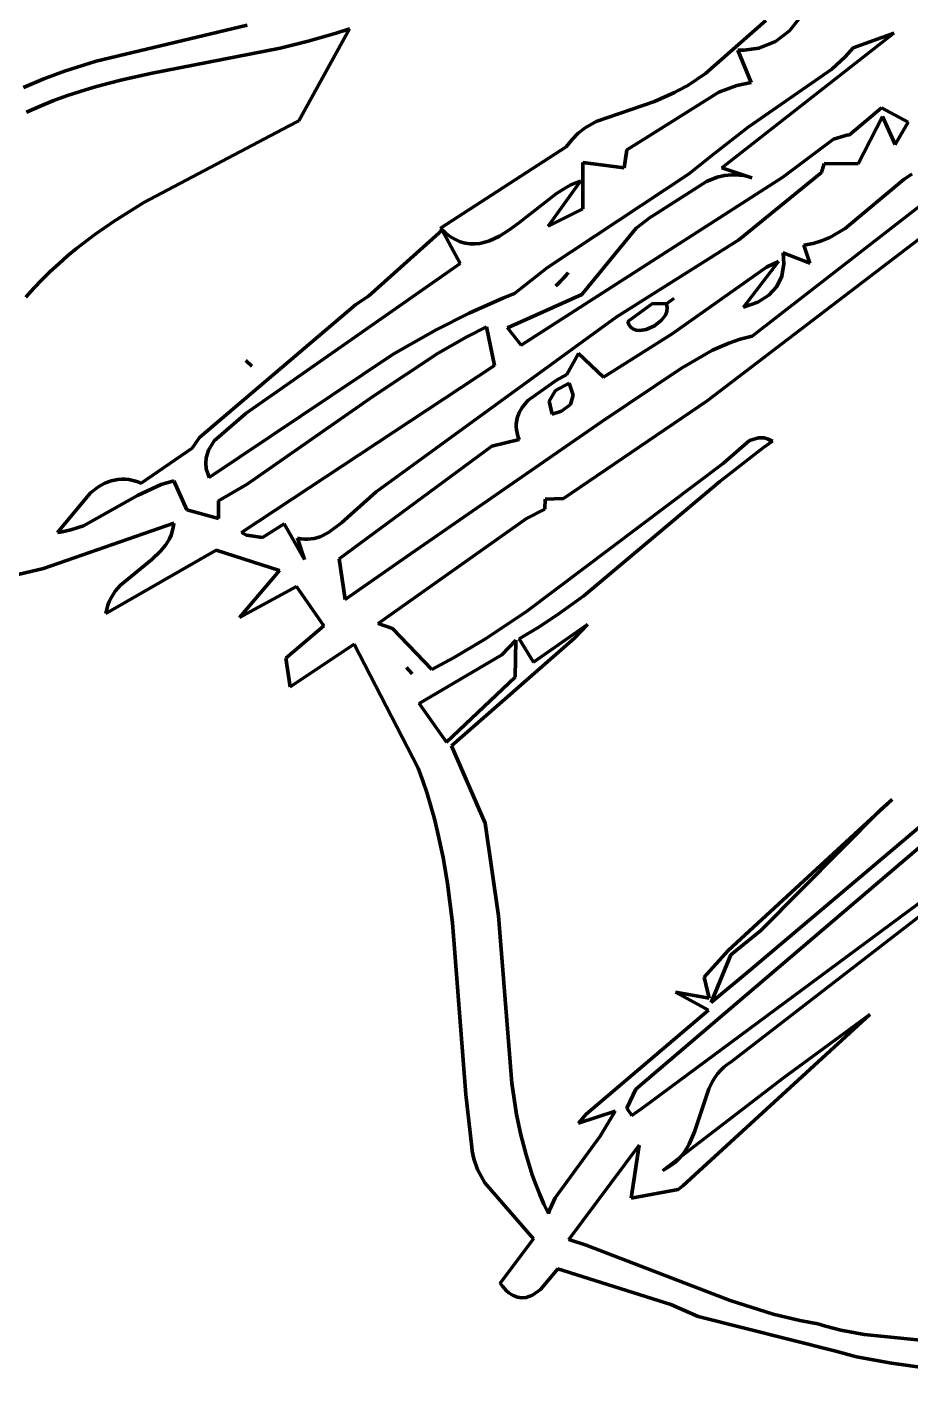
# Model space of a CAD drawing. Header units: millimetres. Extents: x 0 to 14.2, y 0 to 19.5.
# Drawn here: x 1.137 to 2.056, y 10.927 to 12.331 of the extents above; entities that cross this region are included whole.
import ezdxf

# ---------------------------------------------------------------- set-up
doc = ezdxf.new("R2010")
doc.units = ezdxf.units.MM
doc.layers.add('color#010101ff', color=7, linetype='CONTINUOUS', lineweight=100)
doc.layers.add('color#fdfdfdff', color=7, linetype='CONTINUOUS', lineweight=100)

msp = doc.modelspace()

# ---------------------------------------------------------------- linework, layer by layer
at = {"layer": 'color#010101ff'}
for p, q in [((1.2088, 12.295), (1.3659, 12.3323)), ((1.4198, 12.2331), (1.4725, 12.3287)), ((1.4725, 12.3287), (1.4584, 12.3241)), ((1.9055, 12.3374), (1.8428, 12.2823)), ((1.9301, 12.3264), (1.9396, 12.3384)), ((1.4295, 12.3158), (1.4001, 12.3087)), ((1.444, 12.3198), (1.4295, 12.3158)), ((1.4584, 12.3241), (1.444, 12.3198)), ((1.8598, 12.1841), (2.0388, 12.3241)), ((1.8984, 12.3084), (1.9155, 12.3153)), ((1.9155, 12.3153), (1.9301, 12.3264)), ((2.0388, 12.3241), (1.9965, 12.3089)), ((1.4001, 12.3087), (1.2654, 12.2823)), ((1.8902, 12.2727), (1.8765, 12.3064)), ((1.8765, 12.3064), (1.8829, 12.3063)), ((1.8829, 12.3063), (1.8984, 12.3084)), ((1.988, 12.2996), (1.9743, 12.2867)), ((1.9965, 12.3089), (1.988, 12.2996)), ((1.1759, 12.2846), (1.2088, 12.295)), ((1.9743, 12.2867), (1.8871, 12.2263)), ((1.1333, 12.2677), (1.1544, 12.2766)), ((1.1544, 12.2766), (1.1759, 12.2846)), ((1.2211, 12.2719), (1.2066, 12.2679)), ((1.2358, 12.2756), (1.2211, 12.2719)), ((1.2654, 12.2823), (1.2358, 12.2756)), ((1.8428, 12.2823), (1.8244, 12.2698)), ((1.8754, 12.2696), (1.8902, 12.2727)), ((1.1779, 12.2588), (1.1639, 12.2536)), ((1.1922, 12.2635), (1.1779, 12.2588)), ((1.2066, 12.2679), (1.1922, 12.2635)), ((1.7781, 12.2136), (1.8565, 12.2628)), ((1.8105, 12.2623), (1.7896, 12.2532)), ((1.8144, 12.2645), (1.8105, 12.2623)), ((1.8244, 12.2698), (1.8144, 12.2645)), ((1.8565, 12.2628), (1.8754, 12.2696)), ((1.15, 12.248), (1.1364, 12.2419)), ((1.1639, 12.2536), (1.15, 12.248)), ((1.7896, 12.2532), (1.7291, 12.2324)), ((2.0258, 12.2465), (1.9927, 12.2185)), ((2.0537, 12.2317), (2.0258, 12.2465)), ((1.4091, 12.2274), (1.4198, 12.2331)), ((1.7291, 12.2324), (1.7176, 12.2256)), ((2.0016, 12.1881), (2.027, 12.2376)), ((2.027, 12.2376), (2.04, 12.2084)), ((2.04, 12.2084), (2.0537, 12.2317)), ((1.2583, 12.1479), (1.4091, 12.2274)), ((1.7104, 12.22), (1.7039, 12.2135)), ((1.7176, 12.2256), (1.7104, 12.22)), ((1.8871, 12.2263), (1.8525, 12.1994)), ((1.9898, 12.2181), (1.976, 12.214)), ((1.9927, 12.2185), (1.9898, 12.2181)), ((1.6979, 12.2059), (1.567, 12.1213)), ((1.7008, 12.2099), (1.6979, 12.2059)), ((1.7039, 12.2135), (1.7008, 12.2099)), ((1.7581, 12.1841), (1.7609, 12.2028)), ((1.7609, 12.2028), (1.7781, 12.2136)), ((1.976, 12.214), (1.9233, 12.1745)), ((1.7151, 12.1415), (1.7153, 12.1897)), ((1.7153, 12.1897), (1.7581, 12.1841)), ((1.8525, 12.1994), (1.825, 12.1775)), ((1.9635, 12.1793), (1.9664, 12.1885)), ((1.9664, 12.1885), (2.0016, 12.1881)), ((1.9233, 12.1745), (1.651, 11.9996)), ((1.825, 12.1775), (1.6785, 12.0804)), ((1.8439, 12.17), (1.8549, 12.1742)), ((1.8549, 12.1742), (1.8625, 12.176)), ((1.8909, 12.1738), (1.8598, 12.1841)), ((1.8625, 12.176), (1.8703, 12.1768)), ((1.8703, 12.1768), (1.8783, 12.1766)), ((1.8774, 12.1091), (1.9635, 12.1793)), ((1.8783, 12.1766), (1.8825, 12.176)), ((1.8825, 12.176), (1.8867, 12.1751)), ((1.8867, 12.1751), (1.8909, 12.1738)), ((2.0574, 12.1774), (2.0496, 12.1723)), ((1.7127, 12.1703), (1.6792, 12.1235)), ((1.6878, 12.1575), (1.6977, 12.1637)), ((1.6977, 12.1637), (1.7027, 12.1663)), ((1.7027, 12.1663), (1.7077, 12.1685)), ((1.7077, 12.1685), (1.7127, 12.1703)), ((1.7889, 12.1347), (1.8439, 12.17)), ((1.8912, 12.009), (2.0882, 12.162)), ((2.0496, 12.1723), (1.988, 12.1211)), ((1.2274, 12.1286), (1.2583, 12.1479)), ((1.6482, 12.1264), (1.6878, 12.1575)), ((2.1169, 12.1499), (1.8444, 11.9419)), ((1.6792, 12.1235), (1.7151, 12.1415)), ((1.7705, 12.1215), (1.7855, 12.1327)), ((1.7855, 12.1327), (1.7889, 12.1347)), ((1.2075, 12.1148), (1.2274, 12.1286)), ((1.5689, 12.1192), (1.492, 12.0506)), ((1.567, 12.1213), (1.5722, 12.1164)), ((1.5877, 12.0846), (1.5689, 12.1192)), ((1.5722, 12.1164), (1.5774, 12.1124)), ((1.6332, 12.116), (1.6382, 12.1192)), ((1.6382, 12.1192), (1.6482, 12.1264)), ((1.7141, 12.0523), (1.7705, 12.1215)), ((1.988, 12.1211), (1.9722, 12.1117)), ((1.1883, 12.1001), (1.2075, 12.1148)), ((1.5774, 12.1124), (1.5826, 12.1094)), ((1.5826, 12.1094), (1.5877, 12.1071)), ((1.5877, 12.1071), (1.5929, 12.1057)), ((1.5929, 12.1057), (1.598, 12.105)), ((1.598, 12.105), (1.6031, 12.1049)), ((1.6031, 12.1049), (1.6081, 12.1055)), ((1.6081, 12.1055), (1.6132, 12.1066)), ((1.6132, 12.1066), (1.6182, 12.1083)), ((1.6182, 12.1083), (1.6232, 12.1105)), ((1.6232, 12.1105), (1.6283, 12.113)), ((1.6283, 12.113), (1.6332, 12.116)), ((1.7499, 12.0287), (1.8774, 12.1091)), ((1.9547, 12.1054), (1.9452, 12.1037)), ((1.9452, 12.1037), (1.9514, 12.085)), ((1.9636, 12.1081), (1.9547, 12.1054)), ((1.9722, 12.1117), (1.9636, 12.1081)), ((1.1699, 12.0844), (1.179, 12.0924)), ((1.179, 12.0924), (1.1883, 12.1001)), ((1.9514, 12.085), (1.9236, 12.0957)), ((1.9236, 12.0957), (1.9242, 12.0842)), ((1.1523, 12.0676), (1.161, 12.0762)), ((1.161, 12.0762), (1.1699, 12.0844)), ((1.365, 11.929), (1.5877, 12.0846)), ((1.6785, 12.0804), (1.6439, 12.0534)), ((1.6936, 12.0678), (1.7, 12.0748)), ((1.7, 12.0748), (1.6974, 12.0719)), ((1.9061, 12.0806), (1.8081, 12.0113)), ((1.8824, 12.0391), (1.9187, 12.0866)), ((1.9187, 12.0866), (1.9061, 12.0806)), ((1.9242, 12.0842), (1.9222, 12.0714)), ((1.1439, 12.0588), (1.1523, 12.0676)), ((1.6936, 12.0678), (1.6869, 12.0613)), ((1.6869, 12.0613), (1.6897, 12.0639)), ((1.6897, 12.0639), (1.6936, 12.0678)), ((1.6974, 12.0719), (1.6936, 12.0678)), ((1.917, 12.0606), (1.9087, 12.0515)), ((1.9222, 12.0714), (1.917, 12.0606)), ((1.1358, 12.0496), (1.1439, 12.0588)), ((1.492, 12.0506), (1.4789, 12.0418)), ((1.632, 12.0485), (1.5969, 12.0328)), ((1.6439, 12.0534), (1.632, 12.0485)), ((1.6369, 12.0178), (1.7141, 12.0523)), ((1.8097, 12.0482), (1.8022, 12.0427)), ((1.805, 12.0447), (1.8097, 12.0482)), ((1.9087, 12.0515), (1.8971, 12.0444)), ((1.4789, 12.0418), (1.3165, 11.9037)), ((1.5969, 12.0328), (1.5625, 12.0155)), ((1.7876, 12.0429), (1.7619, 12.0244)), ((1.8022, 12.0427), (1.7876, 12.0429)), ((1.801, 12.0309), (1.8025, 12.0347)), ((1.8022, 12.0427), (1.805, 12.0447)), ((1.8027, 12.0407), (1.8022, 12.0427)), ((1.8025, 12.0347), (1.803, 12.0387)), ((1.803, 12.0387), (1.8027, 12.0407)), ((1.8971, 12.0444), (1.8824, 12.0391)), ((1.5001, 11.847), (1.7499, 12.0287)), ((1.5944, 12.0082), (1.6149, 12.0186)), ((1.6149, 12.0186), (1.6234, 11.9786)), ((1.7619, 12.0244), (1.7626, 12.0223)), ((1.7626, 12.0223), (1.7634, 12.0205)), ((1.7634, 12.0205), (1.7645, 12.0189)), ((1.7645, 12.0189), (1.7658, 12.0177)), ((1.781, 12.016), (1.7896, 12.0198)), ((1.7896, 12.0198), (1.797, 12.0256)), ((1.797, 12.0256), (1.801, 12.0309)), ((1.5625, 12.0155), (1.5179, 11.9904)), ((1.5645, 11.9912), (1.5944, 12.0082)), ((1.651, 11.9996), (1.6369, 12.0178)), ((1.8081, 12.0113), (1.7365, 11.9664)), ((1.7658, 12.0177), (1.7673, 12.0167)), ((1.7673, 12.0167), (1.7707, 12.0154)), ((1.7707, 12.0154), (1.7746, 12.015)), ((1.7746, 12.015), (1.781, 12.016)), ((1.8669, 12.0019), (1.8788, 12.0059)), ((1.8788, 12.0059), (1.8912, 12.009)), ((1.5179, 11.9904), (1.3265, 11.862)), ((1.4976, 11.9469), (1.5645, 11.9912)), ((1.7106, 11.991), (1.6986, 11.9693)), ((1.7365, 11.9664), (1.7106, 11.991)), ((1.8179, 11.9756), (1.8499, 11.9944)), ((1.8499, 11.9944), (1.8669, 12.0019)), ((1.6234, 11.9786), (1.3601, 11.8047)), ((1.3647, 11.9836), (1.3707, 11.9778)), ((1.3707, 11.9778), (1.3647, 11.9836)), ((1.6878, 11.9633), (1.658, 11.942)), ((1.6986, 11.9693), (1.6878, 11.9633)), ((1.7347, 11.9199), (1.8179, 11.9756)), ((1.6802, 11.9415), (1.6867, 11.9525)), ((1.6867, 11.9525), (1.7009, 11.9601)), ((1.7009, 11.9601), (1.7051, 11.9478)), ((1.3658, 11.855), (1.4976, 11.9469)), ((1.652, 11.9347), (1.649, 11.9295)), ((1.658, 11.942), (1.652, 11.9347)), ((1.6833, 11.9278), (1.6802, 11.9415)), ((1.7024, 11.9381), (1.6928, 11.9309)), ((1.8444, 11.9419), (1.6952, 11.8403)), ((1.7051, 11.9478), (1.7024, 11.9381)), ((1.3315, 11.9001), (1.365, 11.929)), ((1.5321, 11.7799), (1.7347, 11.9199)), ((1.6469, 11.9239), (1.6459, 11.918)), ((1.649, 11.9295), (1.6469, 11.9239)), ((1.6928, 11.9309), (1.6833, 11.9278)), ((1.6459, 11.918), (1.6458, 11.9149)), ((1.6458, 11.9149), (1.6461, 11.9117)), ((1.6461, 11.9117), (1.6467, 11.9084)), ((1.6467, 11.9084), (1.6476, 11.9051)), ((1.3086, 11.8925), (1.2556, 11.8563)), ((1.3165, 11.9037), (1.3086, 11.8925)), ((1.3257, 11.8903), (1.3315, 11.9001)), ((1.6205, 11.8947), (1.4616, 11.7775)), ((1.6489, 11.9016), (1.6205, 11.8947)), ((1.6476, 11.9051), (1.6489, 11.9016)), ((1.9031, 11.8932), (1.8576, 11.8578)), ((1.8616, 11.8768), (1.8887, 11.9004)), ((1.8887, 11.9004), (1.8979, 11.9034)), ((1.8979, 11.9034), (1.9038, 11.9032)), ((1.9125, 11.8999), (1.9031, 11.8932)), ((1.9038, 11.9032), (1.908, 11.902)), ((1.908, 11.902), (1.9125, 11.8999)), ((1.3229, 11.8769), (1.3233, 11.8824)), ((1.3233, 11.8824), (1.3257, 11.8903)), ((1.3234, 11.8711), (1.3229, 11.8769)), ((1.3252, 11.8651), (1.3234, 11.8711)), ((1.3265, 11.862), (1.3252, 11.8651)), ((1.6565, 11.7226), (1.8616, 11.8768)), ((1.2116, 11.8528), (1.203, 11.8462)), ((1.2178, 11.8562), (1.2116, 11.8528)), ((1.2244, 11.8586), (1.2178, 11.8562)), ((1.2314, 11.86), (1.2244, 11.8586)), ((1.2351, 11.8602), (1.2314, 11.86)), ((1.2389, 11.8602), (1.2351, 11.8602)), ((1.2428, 11.8598), (1.2389, 11.8602)), ((1.2469, 11.859), (1.2428, 11.8598)), ((1.2512, 11.8579), (1.2469, 11.859)), ((1.2556, 11.8563), (1.2512, 11.8579)), ((1.2517, 11.8432), (1.2763, 11.8549)), ((1.2763, 11.8549), (1.2895, 11.8586)), ((1.2895, 11.8586), (1.303, 11.8285)), ((1.3361, 11.8377), (1.3658, 11.855)), ((1.8576, 11.8578), (1.7161, 11.7389)), ((1.203, 11.8462), (1.1686, 11.805)), ((1.1955, 11.8118), (1.2517, 11.8432)), ((1.3362, 11.8195), (1.3361, 11.8377)), ((1.4641, 11.815), (1.5001, 11.847)), ((1.676, 11.8394), (1.6756, 11.8291)), ((1.6952, 11.8403), (1.676, 11.8394)), ((1.303, 11.8285), (1.3362, 11.8195)), ((1.6756, 11.8291), (1.6564, 11.8193)), ((1.2895, 11.8145), (1.154, 11.7673)), ((1.1733, 11.8056), (1.1825, 11.8075)), ((1.1825, 11.8075), (1.1955, 11.8118)), ((1.288, 11.806), (1.289, 11.8101)), ((1.289, 11.8101), (1.2895, 11.8145)), ((1.3818, 11.7997), (1.4045, 11.8139)), ((1.4045, 11.8139), (1.4256, 11.7768)), ((1.4506, 11.8047), (1.4641, 11.815)), ((1.6564, 11.8193), (1.5022, 11.7103)), ((1.1686, 11.805), (1.1733, 11.8056)), ((1.2809, 11.7916), (1.2831, 11.7949)), ((1.2831, 11.7949), (1.285, 11.7984)), ((1.285, 11.7984), (1.2867, 11.8021)), ((1.2867, 11.8021), (1.288, 11.806)), ((1.3601, 11.8047), (1.3653, 11.802)), ((1.3653, 11.802), (1.3818, 11.7997)), ((1.4256, 11.7768), (1.4184, 11.7989)), ((1.4184, 11.7989), (1.4221, 11.7982)), ((1.4221, 11.7982), (1.4256, 11.7979)), ((1.4256, 11.7979), (1.4291, 11.7979)), ((1.4291, 11.7979), (1.4357, 11.7986)), ((1.4357, 11.7986), (1.4419, 11.8004)), ((1.4419, 11.8004), (1.4506, 11.8047)), ((1.3336, 11.7865), (1.219, 11.7207)), ((1.2668, 11.7769), (1.2758, 11.7853)), ((1.2758, 11.7853), (1.2809, 11.7916)), ((1.3994, 11.7654), (1.3336, 11.7865)), ((1.4678, 11.7352), (1.5321, 11.7799)), ((1.154, 11.7673), (1.1159, 11.7583)), ((1.2341, 11.7499), (1.2668, 11.7769)), ((1.3581, 11.7164), (1.3994, 11.7654)), ((1.4616, 11.7775), (1.4678, 11.7352)), ((1.2243, 11.7369), (1.2287, 11.7437)), ((1.2287, 11.7437), (1.2341, 11.7499)), ((1.4171, 11.7485), (1.3581, 11.7164)), ((1.4458, 11.7078), (1.4171, 11.7485)), ((1.7161, 11.7389), (1.688, 11.7187)), ((1.219, 11.7207), (1.2198, 11.7251)), ((1.2198, 11.7251), (1.221, 11.7292)), ((1.221, 11.7292), (1.2225, 11.7332)), ((1.2225, 11.7332), (1.2243, 11.7369)), ((1.5022, 11.7103), (1.5173, 11.705)), ((1.6138, 11.6943), (1.6565, 11.7226)), ((1.688, 11.7187), (1.6687, 11.7061)), ((1.4061, 11.6741), (1.4458, 11.7078)), ((1.5173, 11.705), (1.5581, 11.6623)), ((1.6687, 11.7061), (1.6488, 11.6943)), ((1.6639, 11.67), (1.7199, 11.7091)), ((1.7199, 11.7091), (1.7064, 11.6948)), ((1.4772, 11.6887), (1.4107, 11.6443)), ((1.544, 11.5596), (1.4772, 11.6887)), ((1.7064, 11.6948), (1.5786, 11.5829)), ((1.5807, 11.6745), (1.6138, 11.6943)), ((1.6455, 11.6928), (1.631, 11.6776)), ((1.6446, 11.6543), (1.6455, 11.6928)), ((1.6488, 11.6943), (1.6639, 11.67)), ((1.4107, 11.6443), (1.4061, 11.6741)), ((1.631, 11.6776), (1.5449, 11.6271)), ((1.5581, 11.6623), (1.5807, 11.6745)), ((1.5317, 11.6645), (1.5339, 11.6619)), ((1.5376, 11.6577), (1.5317, 11.6645)), ((1.5339, 11.6619), (1.5376, 11.6577)), ((1.5732, 11.5869), (1.6446, 11.6543)), ((1.5449, 11.6271), (1.5732, 11.5869)), ((1.5786, 11.5829), (1.6134, 11.5025)), ((1.5487, 11.5466), (1.544, 11.5596)), ((1.5531, 11.5334), (1.5487, 11.5466)), ((1.5571, 11.5202), (1.5531, 11.5334)), ((1.8662, 11.37), (2.0369, 11.5271)), ((2.0369, 11.5271), (2.0249, 11.5163)), ((1.5607, 11.5069), (1.5571, 11.5202)), ((2.1201, 11.5241), (1.7704, 11.226)), ((1.8901, 11.3505), (2.087, 11.5169)), ((2.0249, 11.5163), (1.9003, 11.3909)), ((1.564, 11.4936), (1.5607, 11.5069)), ((1.6134, 11.5025), (1.6274, 11.406)), ((1.5697, 11.4668), (1.564, 11.4936)), ((1.5744, 11.4398), (1.5697, 11.4668)), ((1.7779, 11.2067), (2.0983, 11.4443)), ((1.5797, 11.3989), (1.5744, 11.4398)), ((2.1069, 11.4379), (1.8694, 11.2545)), ((1.6274, 11.406), (1.6413, 11.232)), ((1.5935, 11.2202), (1.5797, 11.3989)), ((1.9003, 11.3909), (1.8691, 11.3657)), ((1.8415, 11.3425), (1.8662, 11.37)), ((1.8691, 11.3657), (1.8488, 11.3161)), ((1.8488, 11.3161), (1.8901, 11.3505)), ((1.8466, 11.3205), (1.8415, 11.3425)), ((1.8458, 11.3081), (1.8117, 11.3268)), ((1.8117, 11.3268), (1.8466, 11.3205)), ((1.7187, 11.1999), (1.8458, 11.3081)), ((2.0137, 11.3035), (1.8191, 11.1254)), ((1.9238, 11.2377), (2.0137, 11.3035)), ((1.8617, 11.2487), (1.8584, 11.2454)), ((1.8654, 11.2517), (1.8617, 11.2487)), ((1.8694, 11.2545), (1.8654, 11.2517)), ((1.6413, 11.232), (1.6463, 11.1997)), ((1.7983, 11.1413), (1.9238, 11.2377)), ((1.8504, 11.2345), (1.8463, 11.2263)), ((1.8528, 11.2383), (1.8504, 11.2345)), ((1.8554, 11.242), (1.8528, 11.2383)), ((1.8584, 11.2454), (1.8554, 11.242)), ((1.5996, 11.1656), (1.5935, 11.2202)), ((1.7704, 11.226), (1.7608, 11.2063)), ((1.8463, 11.2263), (1.8315, 11.1815)), ((1.7608, 11.2063), (1.7663, 11.1985)), ((1.7663, 11.1985), (1.7779, 11.2067)), ((1.6463, 11.1997), (1.6507, 11.1785)), ((1.7489, 11.2031), (1.7107, 11.1905)), ((1.7107, 11.1905), (1.7187, 11.1999)), ((1.7331, 11.177), (1.7489, 11.2031)), ((1.6507, 11.1785), (1.6561, 11.1575)), ((1.6863, 11.113), (1.7331, 11.177)), ((1.8315, 11.1815), (1.8258, 11.1686)), ((1.6001, 11.1615), (1.5996, 11.1656)), ((1.7738, 11.1676), (1.7005, 11.0694)), ((1.7655, 11.1125), (1.7738, 11.1676)), ((1.8258, 11.1686), (1.8209, 11.1606)), ((1.6017, 11.1535), (1.6001, 11.1615)), ((1.6057, 11.1422), (1.6017, 11.1535)), ((1.6561, 11.1575), (1.6626, 11.1368)), ((1.8114, 11.15), (1.8074, 11.1468)), ((1.8149, 11.1533), (1.8114, 11.15)), ((1.8181, 11.1569), (1.8149, 11.1533)), ((1.8209, 11.1606), (1.8181, 11.1569)), ((1.6133, 11.1284), (1.6057, 11.1422)), ((1.6626, 11.1368), (1.6663, 11.1266)), ((1.8031, 11.144), (1.7983, 11.1413)), ((1.8074, 11.1468), (1.8031, 11.144)), ((1.6637, 11.0702), (1.6133, 11.1284)), ((1.6663, 11.1266), (1.6703, 11.1165)), ((1.8145, 11.1214), (1.7655, 11.1125)), ((1.8191, 11.1254), (1.8145, 11.1214)), ((1.6703, 11.1165), (1.6747, 11.1064)), ((1.6747, 11.1064), (1.6794, 11.0965)), ((1.6809, 11.1008), (1.6863, 11.113)), ((1.6794, 11.0965), (1.6809, 11.1008)), ((1.6293, 11.0243), (1.6637, 11.0702)), ((1.7005, 11.0694), (1.7186, 11.0638)), ((1.7186, 11.0638), (1.8684, 11.0062)), ((1.689, 11.0389), (1.6712, 11.0174)), ((1.8068, 11.0018), (1.689, 11.0389)), ((1.6315, 11.0212), (1.6293, 11.0243)), ((1.6337, 11.0185), (1.6315, 11.0212)), ((1.6359, 11.0162), (1.6337, 11.0185)), ((1.6382, 11.0142), (1.6359, 11.0162)), ((1.6404, 11.0126), (1.6382, 11.0142)), ((1.6427, 11.0113), (1.6404, 11.0126)), ((1.6472, 11.0096), (1.6427, 11.0113)), ((1.6517, 11.009), (1.6472, 11.0096)), ((1.6562, 11.0094), (1.6517, 11.009)), ((1.6627, 11.0117), (1.6562, 11.0094)), ((1.6712, 11.0174), (1.6627, 11.0117)), ((1.8351, 10.9895), (1.8068, 11.0018)), ((1.8684, 11.0062), (1.9133, 10.9918)), ((1.9783, 10.9535), (1.8351, 10.9895)), ((1.9133, 10.9918), (1.9408, 10.9852)), ((1.9408, 10.9852), (1.9595, 10.9819)), ((1.9595, 10.9819), (1.9675, 10.9794)), ((1.9675, 10.9794), (1.9835, 10.9752)), ((1.9835, 10.9752), (2.008, 10.9706)), ((2.008, 10.9706), (2.1072, 10.9607)), ((1.9998, 10.9476), (1.9783, 10.9535)), ((2.0364, 10.9411), (1.9998, 10.9476)), ((2.1395, 10.9266), (2.0364, 10.9411))]:
    msp.add_line(p, q, dxfattribs=at)
at = {"layer": 'color#fdfdfdff'}
for p, q in [((1.3659, 12.3323), (1.2088, 12.295)), ((1.4725, 12.3287), (1.4198, 12.2331)), ((1.4584, 12.3241), (1.4725, 12.3287)), ((1.8428, 12.2823), (1.9055, 12.3374)), ((1.9396, 12.3384), (1.9301, 12.3264)), ((1.4001, 12.3087), (1.4295, 12.3158)), ((1.4295, 12.3158), (1.444, 12.3198)), ((1.444, 12.3198), (1.4584, 12.3241)), ((2.0388, 12.3241), (1.8598, 12.1841)), ((1.9155, 12.3153), (1.8984, 12.3084)), ((1.9301, 12.3264), (1.9155, 12.3153)), ((1.9965, 12.3089), (2.0388, 12.3241)), ((1.2654, 12.2823), (1.4001, 12.3087)), ((1.8829, 12.3063), (1.8765, 12.3064)), ((1.8765, 12.3064), (1.8902, 12.2727)), ((1.8984, 12.3084), (1.8829, 12.3063)), ((1.9743, 12.2867), (1.988, 12.2996)), ((1.988, 12.2996), (1.9965, 12.3089)), ((1.2088, 12.295), (1.1759, 12.2846)), ((1.8871, 12.2263), (1.9743, 12.2867)), ((1.1544, 12.2766), (1.1333, 12.2677)), ((1.1759, 12.2846), (1.1544, 12.2766)), ((1.2066, 12.2679), (1.2211, 12.2719)), ((1.2211, 12.2719), (1.2358, 12.2756)), ((1.2358, 12.2756), (1.2654, 12.2823)), ((1.8244, 12.2698), (1.8428, 12.2823)), ((1.8902, 12.2727), (1.8754, 12.2696)), ((1.1639, 12.2536), (1.1779, 12.2588)), ((1.1779, 12.2588), (1.1922, 12.2635)), ((1.1922, 12.2635), (1.2066, 12.2679)), ((1.8565, 12.2628), (1.7781, 12.2136)), ((1.7896, 12.2532), (1.8105, 12.2623)), ((1.8105, 12.2623), (1.8144, 12.2645)), ((1.8144, 12.2645), (1.8244, 12.2698)), ((1.8754, 12.2696), (1.8565, 12.2628)), ((1.1364, 12.2419), (1.15, 12.248)), ((1.15, 12.248), (1.1639, 12.2536)), ((1.7291, 12.2324), (1.7896, 12.2532)), ((1.9927, 12.2185), (2.0258, 12.2465)), ((2.0258, 12.2465), (2.0537, 12.2317)), ((1.4198, 12.2331), (1.4091, 12.2274)), ((1.7176, 12.2256), (1.7291, 12.2324)), ((2.027, 12.2376), (2.0016, 12.1881)), ((2.04, 12.2084), (2.027, 12.2376)), ((2.0537, 12.2317), (2.04, 12.2084)), ((1.4091, 12.2274), (1.2583, 12.1479)), ((1.7039, 12.2135), (1.7104, 12.22)), ((1.7104, 12.22), (1.7176, 12.2256)), ((1.8525, 12.1994), (1.8871, 12.2263)), ((1.976, 12.214), (1.9898, 12.2181)), ((1.9898, 12.2181), (1.9927, 12.2185)), ((1.567, 12.1213), (1.6979, 12.2059)), ((1.6979, 12.2059), (1.7008, 12.2099)), ((1.7008, 12.2099), (1.7039, 12.2135)), ((1.7609, 12.2028), (1.7581, 12.1841)), ((1.7781, 12.2136), (1.7609, 12.2028)), ((1.9233, 12.1745), (1.976, 12.214)), ((1.7153, 12.1897), (1.7151, 12.1415)), ((1.7581, 12.1841), (1.7153, 12.1897)), ((1.825, 12.1775), (1.8525, 12.1994)), ((1.9664, 12.1885), (1.9635, 12.1793)), ((2.0016, 12.1881), (1.9664, 12.1885)), ((1.651, 11.9996), (1.9233, 12.1745)), ((1.6785, 12.0804), (1.825, 12.1775)), ((1.8549, 12.1742), (1.8439, 12.17)), ((1.8625, 12.176), (1.8549, 12.1742)), ((1.8598, 12.1841), (1.8909, 12.1738)), ((1.8703, 12.1768), (1.8625, 12.176)), ((1.8783, 12.1766), (1.8703, 12.1768)), ((1.9635, 12.1793), (1.8774, 12.1091)), ((1.8825, 12.176), (1.8783, 12.1766)), ((1.8867, 12.1751), (1.8825, 12.176)), ((1.8909, 12.1738), (1.8867, 12.1751)), ((2.0496, 12.1723), (2.0574, 12.1774)), ((1.6792, 12.1235), (1.7127, 12.1703)), ((1.6977, 12.1637), (1.6878, 12.1575)), ((1.7027, 12.1663), (1.6977, 12.1637)), ((1.7077, 12.1685), (1.7027, 12.1663)), ((1.7127, 12.1703), (1.7077, 12.1685)), ((1.8439, 12.17), (1.7889, 12.1347)), ((2.0882, 12.162), (1.8912, 12.009)), ((1.988, 12.1211), (2.0496, 12.1723)), ((1.2583, 12.1479), (1.2274, 12.1286)), ((1.6878, 12.1575), (1.6482, 12.1264)), ((1.8444, 11.9419), (2.1169, 12.1499)), ((1.7151, 12.1415), (1.6792, 12.1235)), ((1.7855, 12.1327), (1.7705, 12.1215)), ((1.7889, 12.1347), (1.7855, 12.1327)), ((1.2274, 12.1286), (1.2075, 12.1148)), ((1.492, 12.0506), (1.5689, 12.1192)), ((1.5722, 12.1164), (1.567, 12.1213)), ((1.5689, 12.1192), (1.5877, 12.0846)), ((1.5774, 12.1124), (1.5722, 12.1164)), ((1.6382, 12.1192), (1.6332, 12.116)), ((1.6482, 12.1264), (1.6382, 12.1192)), ((1.7705, 12.1215), (1.7141, 12.0523)), ((1.9722, 12.1117), (1.988, 12.1211)), ((1.2075, 12.1148), (1.1883, 12.1001)), ((1.5826, 12.1094), (1.5774, 12.1124)), ((1.5877, 12.1071), (1.5826, 12.1094)), ((1.5929, 12.1057), (1.5877, 12.1071)), ((1.598, 12.105), (1.5929, 12.1057)), ((1.6031, 12.1049), (1.598, 12.105)), ((1.6081, 12.1055), (1.6031, 12.1049)), ((1.6132, 12.1066), (1.6081, 12.1055)), ((1.6182, 12.1083), (1.6132, 12.1066)), ((1.6232, 12.1105), (1.6182, 12.1083)), ((1.6283, 12.113), (1.6232, 12.1105)), ((1.6332, 12.116), (1.6283, 12.113)), ((1.8774, 12.1091), (1.7499, 12.0287)), ((1.9452, 12.1037), (1.9547, 12.1054)), ((1.9514, 12.085), (1.9452, 12.1037)), ((1.9547, 12.1054), (1.9636, 12.1081)), ((1.9636, 12.1081), (1.9722, 12.1117)), ((1.179, 12.0924), (1.1699, 12.0844)), ((1.1883, 12.1001), (1.179, 12.0924)), ((1.9242, 12.0842), (1.9236, 12.0957)), ((1.9236, 12.0957), (1.9514, 12.085)), ((1.161, 12.0762), (1.1523, 12.0676)), ((1.1699, 12.0844), (1.161, 12.0762)), ((1.5877, 12.0846), (1.365, 11.929)), ((1.6439, 12.0534), (1.6785, 12.0804)), ((1.7, 12.0748), (1.6936, 12.0678)), ((1.6974, 12.0719), (1.7, 12.0748)), ((1.8081, 12.0113), (1.9061, 12.0806)), ((1.9187, 12.0866), (1.8824, 12.0391)), ((1.9061, 12.0806), (1.9187, 12.0866)), ((1.9222, 12.0714), (1.9242, 12.0842)), ((1.1523, 12.0676), (1.1439, 12.0588)), ((1.6869, 12.0613), (1.6936, 12.0678)), ((1.6897, 12.0639), (1.6869, 12.0613)), ((1.6936, 12.0678), (1.6897, 12.0639)), ((1.6936, 12.0678), (1.6974, 12.0719)), ((1.9087, 12.0515), (1.917, 12.0606)), ((1.917, 12.0606), (1.9222, 12.0714)), ((1.1439, 12.0588), (1.1358, 12.0496)), ((1.4789, 12.0418), (1.492, 12.0506)), ((1.5969, 12.0328), (1.632, 12.0485)), ((1.632, 12.0485), (1.6439, 12.0534)), ((1.7141, 12.0523), (1.6369, 12.0178)), ((1.8022, 12.0427), (1.8097, 12.0482)), ((1.8097, 12.0482), (1.805, 12.0447)), ((1.8971, 12.0444), (1.9087, 12.0515)), ((1.3165, 11.9037), (1.4789, 12.0418)), ((1.5625, 12.0155), (1.5969, 12.0328)), ((1.7619, 12.0244), (1.7876, 12.0429)), ((1.7876, 12.0429), (1.8022, 12.0427)), ((1.8025, 12.0347), (1.801, 12.0309)), ((1.805, 12.0447), (1.8022, 12.0427)), ((1.8022, 12.0427), (1.8027, 12.0407)), ((1.803, 12.0387), (1.8025, 12.0347)), ((1.8027, 12.0407), (1.803, 12.0387)), ((1.8824, 12.0391), (1.8971, 12.0444)), ((1.7499, 12.0287), (1.5001, 11.847)), ((1.6149, 12.0186), (1.5944, 12.0082)), ((1.6234, 11.9786), (1.6149, 12.0186)), ((1.7626, 12.0223), (1.7619, 12.0244)), ((1.7634, 12.0205), (1.7626, 12.0223)), ((1.7645, 12.0189), (1.7634, 12.0205)), ((1.7658, 12.0177), (1.7645, 12.0189)), ((1.7896, 12.0198), (1.781, 12.016)), ((1.797, 12.0256), (1.7896, 12.0198)), ((1.801, 12.0309), (1.797, 12.0256)), ((1.5179, 11.9904), (1.5625, 12.0155)), ((1.5944, 12.0082), (1.5645, 11.9912)), ((1.6369, 12.0178), (1.651, 11.9996)), ((1.7365, 11.9664), (1.8081, 12.0113)), ((1.7673, 12.0167), (1.7658, 12.0177)), ((1.7707, 12.0154), (1.7673, 12.0167)), ((1.7746, 12.015), (1.7707, 12.0154)), ((1.781, 12.016), (1.7746, 12.015)), ((1.8788, 12.0059), (1.8669, 12.0019)), ((1.8912, 12.009), (1.8788, 12.0059)), ((1.3265, 11.862), (1.5179, 11.9904)), ((1.5645, 11.9912), (1.4976, 11.9469)), ((1.6986, 11.9693), (1.7106, 11.991)), ((1.7106, 11.991), (1.7365, 11.9664)), ((1.8499, 11.9944), (1.8179, 11.9756)), ((1.8669, 12.0019), (1.8499, 11.9944)), ((1.3601, 11.8047), (1.6234, 11.9786)), ((1.3647, 11.9836), (1.3707, 11.9778)), ((1.3707, 11.9778), (1.3647, 11.9836)), ((1.658, 11.942), (1.6878, 11.9633)), ((1.6878, 11.9633), (1.6986, 11.9693)), ((1.8179, 11.9756), (1.7347, 11.9199)), ((1.6867, 11.9525), (1.6802, 11.9415)), ((1.7009, 11.9601), (1.6867, 11.9525)), ((1.7051, 11.9478), (1.7009, 11.9601)), ((1.4976, 11.9469), (1.3658, 11.855)), ((1.649, 11.9295), (1.652, 11.9347)), ((1.652, 11.9347), (1.658, 11.942)), ((1.6802, 11.9415), (1.6833, 11.9278)), ((1.6928, 11.9309), (1.7024, 11.9381)), ((1.6952, 11.8403), (1.8444, 11.9419)), ((1.7024, 11.9381), (1.7051, 11.9478)), ((1.365, 11.929), (1.3315, 11.9001)), ((1.7347, 11.9199), (1.5321, 11.7799)), ((1.6459, 11.918), (1.6469, 11.9239)), ((1.6469, 11.9239), (1.649, 11.9295)), ((1.6833, 11.9278), (1.6928, 11.9309)), ((1.6458, 11.9149), (1.6459, 11.918)), ((1.6461, 11.9117), (1.6458, 11.9149)), ((1.6467, 11.9084), (1.6461, 11.9117)), ((1.6476, 11.9051), (1.6467, 11.9084)), ((1.2556, 11.8563), (1.3086, 11.8925)), ((1.3086, 11.8925), (1.3165, 11.9037)), ((1.3315, 11.9001), (1.3257, 11.8903)), ((1.4616, 11.7775), (1.6205, 11.8947)), ((1.6205, 11.8947), (1.6489, 11.9016)), ((1.6489, 11.9016), (1.6476, 11.9051)), ((1.8576, 11.8578), (1.9031, 11.8932)), ((1.8887, 11.9004), (1.8616, 11.8768)), ((1.8979, 11.9034), (1.8887, 11.9004)), ((1.9038, 11.9032), (1.8979, 11.9034)), ((1.9031, 11.8932), (1.9125, 11.8999)), ((1.908, 11.902), (1.9038, 11.9032)), ((1.9125, 11.8999), (1.908, 11.902)), ((1.3233, 11.8824), (1.3229, 11.8769)), ((1.3257, 11.8903), (1.3233, 11.8824)), ((1.3229, 11.8769), (1.3234, 11.8711)), ((1.3234, 11.8711), (1.3252, 11.8651)), ((1.3252, 11.8651), (1.3265, 11.862)), ((1.8616, 11.8768), (1.6565, 11.7226)), ((1.203, 11.8462), (1.2116, 11.8528)), ((1.2116, 11.8528), (1.2178, 11.8562)), ((1.2178, 11.8562), (1.2244, 11.8586)), ((1.2244, 11.8586), (1.2314, 11.86)), ((1.2314, 11.86), (1.2351, 11.8602)), ((1.2351, 11.8602), (1.2389, 11.8602)), ((1.2389, 11.8602), (1.2428, 11.8598)), ((1.2428, 11.8598), (1.2469, 11.859)), ((1.2469, 11.859), (1.2512, 11.8579)), ((1.2512, 11.8579), (1.2556, 11.8563)), ((1.2763, 11.8549), (1.2517, 11.8432)), ((1.2895, 11.8586), (1.2763, 11.8549)), ((1.303, 11.8285), (1.2895, 11.8586)), ((1.3658, 11.855), (1.3361, 11.8377)), ((1.7161, 11.7389), (1.8576, 11.8578)), ((1.1686, 11.805), (1.203, 11.8462)), ((1.2517, 11.8432), (1.1955, 11.8118)), ((1.3361, 11.8377), (1.3362, 11.8195)), ((1.5001, 11.847), (1.4641, 11.815)), ((1.6756, 11.8291), (1.676, 11.8394)), ((1.676, 11.8394), (1.6952, 11.8403)), ((1.3362, 11.8195), (1.303, 11.8285)), ((1.6564, 11.8193), (1.6756, 11.8291)), ((1.154, 11.7673), (1.2895, 11.8145)), ((1.1825, 11.8075), (1.1733, 11.8056)), ((1.1955, 11.8118), (1.1825, 11.8075)), ((1.289, 11.8101), (1.288, 11.806)), ((1.2895, 11.8145), (1.289, 11.8101)), ((1.4045, 11.8139), (1.3818, 11.7997)), ((1.4256, 11.7768), (1.4045, 11.8139)), ((1.4641, 11.815), (1.4506, 11.8047)), ((1.5022, 11.7103), (1.6564, 11.8193)), ((1.1733, 11.8056), (1.1686, 11.805)), ((1.2831, 11.7949), (1.2809, 11.7916)), ((1.285, 11.7984), (1.2831, 11.7949)), ((1.2867, 11.8021), (1.285, 11.7984)), ((1.288, 11.806), (1.2867, 11.8021)), ((1.3653, 11.802), (1.3601, 11.8047)), ((1.3818, 11.7997), (1.3653, 11.802)), ((1.4221, 11.7982), (1.4184, 11.7989)), ((1.4184, 11.7989), (1.4256, 11.7768)), ((1.4256, 11.7979), (1.4221, 11.7982)), ((1.4291, 11.7979), (1.4256, 11.7979)), ((1.4357, 11.7986), (1.4291, 11.7979)), ((1.4419, 11.8004), (1.4357, 11.7986)), ((1.4506, 11.8047), (1.4419, 11.8004)), ((1.219, 11.7207), (1.3336, 11.7865)), ((1.2758, 11.7853), (1.2668, 11.7769)), ((1.2809, 11.7916), (1.2758, 11.7853)), ((1.3336, 11.7865), (1.3994, 11.7654)), ((1.5321, 11.7799), (1.4678, 11.7352)), ((1.1159, 11.7583), (1.154, 11.7673)), ((1.2668, 11.7769), (1.2341, 11.7499)), ((1.3994, 11.7654), (1.3581, 11.7164)), ((1.4678, 11.7352), (1.4616, 11.7775)), ((1.2287, 11.7437), (1.2243, 11.7369)), ((1.2341, 11.7499), (1.2287, 11.7437)), ((1.3581, 11.7164), (1.4171, 11.7485)), ((1.4171, 11.7485), (1.4458, 11.7078)), ((1.688, 11.7187), (1.7161, 11.7389)), ((1.2198, 11.7251), (1.219, 11.7207)), ((1.221, 11.7292), (1.2198, 11.7251)), ((1.2225, 11.7332), (1.221, 11.7292)), ((1.2243, 11.7369), (1.2225, 11.7332)), ((1.5173, 11.705), (1.5022, 11.7103)), ((1.6565, 11.7226), (1.6138, 11.6943)), ((1.6687, 11.7061), (1.688, 11.7187)), ((1.4458, 11.7078), (1.4061, 11.6741)), ((1.5581, 11.6623), (1.5173, 11.705)), ((1.6488, 11.6943), (1.6687, 11.7061)), ((1.7199, 11.7091), (1.6639, 11.67)), ((1.7064, 11.6948), (1.7199, 11.7091)), ((1.4107, 11.6443), (1.4772, 11.6887)), ((1.4772, 11.6887), (1.544, 11.5596)), ((1.5786, 11.5829), (1.7064, 11.6948)), ((1.6138, 11.6943), (1.5807, 11.6745)), ((1.631, 11.6776), (1.6455, 11.6928)), ((1.6455, 11.6928), (1.6446, 11.6543)), ((1.6639, 11.67), (1.6488, 11.6943)), ((1.4061, 11.6741), (1.4107, 11.6443)), ((1.5449, 11.6271), (1.631, 11.6776)), ((1.5807, 11.6745), (1.5581, 11.6623)), ((1.5317, 11.6645), (1.5376, 11.6577)), ((1.5339, 11.6619), (1.5317, 11.6645)), ((1.5376, 11.6577), (1.5339, 11.6619)), ((1.6446, 11.6543), (1.5732, 11.5869)), ((1.5732, 11.5869), (1.5449, 11.6271)), ((1.6134, 11.5025), (1.5786, 11.5829)), ((1.544, 11.5596), (1.5487, 11.5466)), ((1.5487, 11.5466), (1.5531, 11.5334)), ((1.5531, 11.5334), (1.5571, 11.5202)), ((2.0369, 11.5271), (1.8662, 11.37)), ((2.0249, 11.5163), (2.0369, 11.5271)), ((1.5571, 11.5202), (1.5607, 11.5069)), ((1.7704, 11.226), (2.1201, 11.5241)), ((2.087, 11.5169), (1.8901, 11.3505)), ((1.9003, 11.3909), (2.0249, 11.5163)), ((1.5607, 11.5069), (1.564, 11.4936)), ((1.6274, 11.406), (1.6134, 11.5025)), ((1.564, 11.4936), (1.5697, 11.4668)), ((1.5697, 11.4668), (1.5744, 11.4398)), ((2.0983, 11.4443), (1.7779, 11.2067)), ((1.5744, 11.4398), (1.5797, 11.3989)), ((1.8694, 11.2545), (2.1069, 11.4379)), ((1.6413, 11.232), (1.6274, 11.406)), ((1.5797, 11.3989), (1.5935, 11.2202)), ((1.8691, 11.3657), (1.9003, 11.3909)), ((1.8662, 11.37), (1.8415, 11.3425)), ((1.8488, 11.3161), (1.8691, 11.3657)), ((1.8901, 11.3505), (1.8488, 11.3161)), ((1.8415, 11.3425), (1.8466, 11.3205)), ((1.8466, 11.3205), (1.8117, 11.3268)), ((1.8117, 11.3268), (1.8458, 11.3081)), ((1.8458, 11.3081), (1.7187, 11.1999)), ((1.8191, 11.1254), (2.0137, 11.3035)), ((2.0137, 11.3035), (1.9238, 11.2377)), ((1.8584, 11.2454), (1.8617, 11.2487)), ((1.8617, 11.2487), (1.8654, 11.2517)), ((1.8654, 11.2517), (1.8694, 11.2545)), ((1.6463, 11.1997), (1.6413, 11.232)), ((1.9238, 11.2377), (1.7983, 11.1413)), ((1.8463, 11.2263), (1.8504, 11.2345)), ((1.8504, 11.2345), (1.8528, 11.2383)), ((1.8528, 11.2383), (1.8554, 11.242)), ((1.8554, 11.242), (1.8584, 11.2454)), ((1.5935, 11.2202), (1.5996, 11.1656)), ((1.7608, 11.2063), (1.7704, 11.226)), ((1.8315, 11.1815), (1.8463, 11.2263)), ((1.7663, 11.1985), (1.7608, 11.2063)), ((1.7779, 11.2067), (1.7663, 11.1985)), ((1.6507, 11.1785), (1.6463, 11.1997)), ((1.7107, 11.1905), (1.7489, 11.2031)), ((1.7187, 11.1999), (1.7107, 11.1905)), ((1.7489, 11.2031), (1.7331, 11.177)), ((1.6561, 11.1575), (1.6507, 11.1785)), ((1.7331, 11.177), (1.6863, 11.113)), ((1.8258, 11.1686), (1.8315, 11.1815)), ((1.5996, 11.1656), (1.6001, 11.1615)), ((1.7005, 11.0694), (1.7738, 11.1676)), ((1.7738, 11.1676), (1.7655, 11.1125)), ((1.8209, 11.1606), (1.8258, 11.1686)), ((1.6001, 11.1615), (1.6017, 11.1535)), ((1.6017, 11.1535), (1.6057, 11.1422)), ((1.6626, 11.1368), (1.6561, 11.1575)), ((1.8074, 11.1468), (1.8114, 11.15)), ((1.8114, 11.15), (1.8149, 11.1533)), ((1.8149, 11.1533), (1.8181, 11.1569)), ((1.8181, 11.1569), (1.8209, 11.1606)), ((1.6057, 11.1422), (1.6133, 11.1284)), ((1.6663, 11.1266), (1.6626, 11.1368)), ((1.7983, 11.1413), (1.8031, 11.144)), ((1.8031, 11.144), (1.8074, 11.1468)), ((1.6133, 11.1284), (1.6637, 11.0702)), ((1.6703, 11.1165), (1.6663, 11.1266)), ((1.7655, 11.1125), (1.8145, 11.1214)), ((1.8145, 11.1214), (1.8191, 11.1254)), ((1.6747, 11.1064), (1.6703, 11.1165)), ((1.6794, 11.0965), (1.6747, 11.1064)), ((1.6863, 11.113), (1.6809, 11.1008)), ((1.6809, 11.1008), (1.6794, 11.0965)), ((1.6637, 11.0702), (1.6293, 11.0243)), ((1.7186, 11.0638), (1.7005, 11.0694)), ((1.8684, 11.0062), (1.7186, 11.0638)), ((1.6712, 11.0174), (1.689, 11.0389)), ((1.689, 11.0389), (1.8068, 11.0018)), ((1.6293, 11.0243), (1.6315, 11.0212)), ((1.6315, 11.0212), (1.6337, 11.0185)), ((1.6337, 11.0185), (1.6359, 11.0162)), ((1.6359, 11.0162), (1.6382, 11.0142)), ((1.6382, 11.0142), (1.6404, 11.0126)), ((1.6404, 11.0126), (1.6427, 11.0113)), ((1.6427, 11.0113), (1.6472, 11.0096)), ((1.6472, 11.0096), (1.6517, 11.009)), ((1.6517, 11.009), (1.6562, 11.0094)), ((1.6562, 11.0094), (1.6627, 11.0117)), ((1.6627, 11.0117), (1.6712, 11.0174)), ((1.8068, 11.0018), (1.8351, 10.9895)), ((1.9133, 10.9918), (1.8684, 11.0062)), ((1.8351, 10.9895), (1.9783, 10.9535)), ((1.9408, 10.9852), (1.9133, 10.9918)), ((1.9595, 10.9819), (1.9408, 10.9852)), ((1.9675, 10.9794), (1.9595, 10.9819)), ((1.9835, 10.9752), (1.9675, 10.9794)), ((2.008, 10.9706), (1.9835, 10.9752)), ((2.1072, 10.9607), (2.008, 10.9706)), ((1.9783, 10.9535), (1.9998, 10.9476)), ((1.9998, 10.9476), (2.0364, 10.9411)), ((2.0364, 10.9411), (2.1395, 10.9266))]:
    msp.add_line(p, q, dxfattribs=at)

doc.saveas('drawing.dxf')
